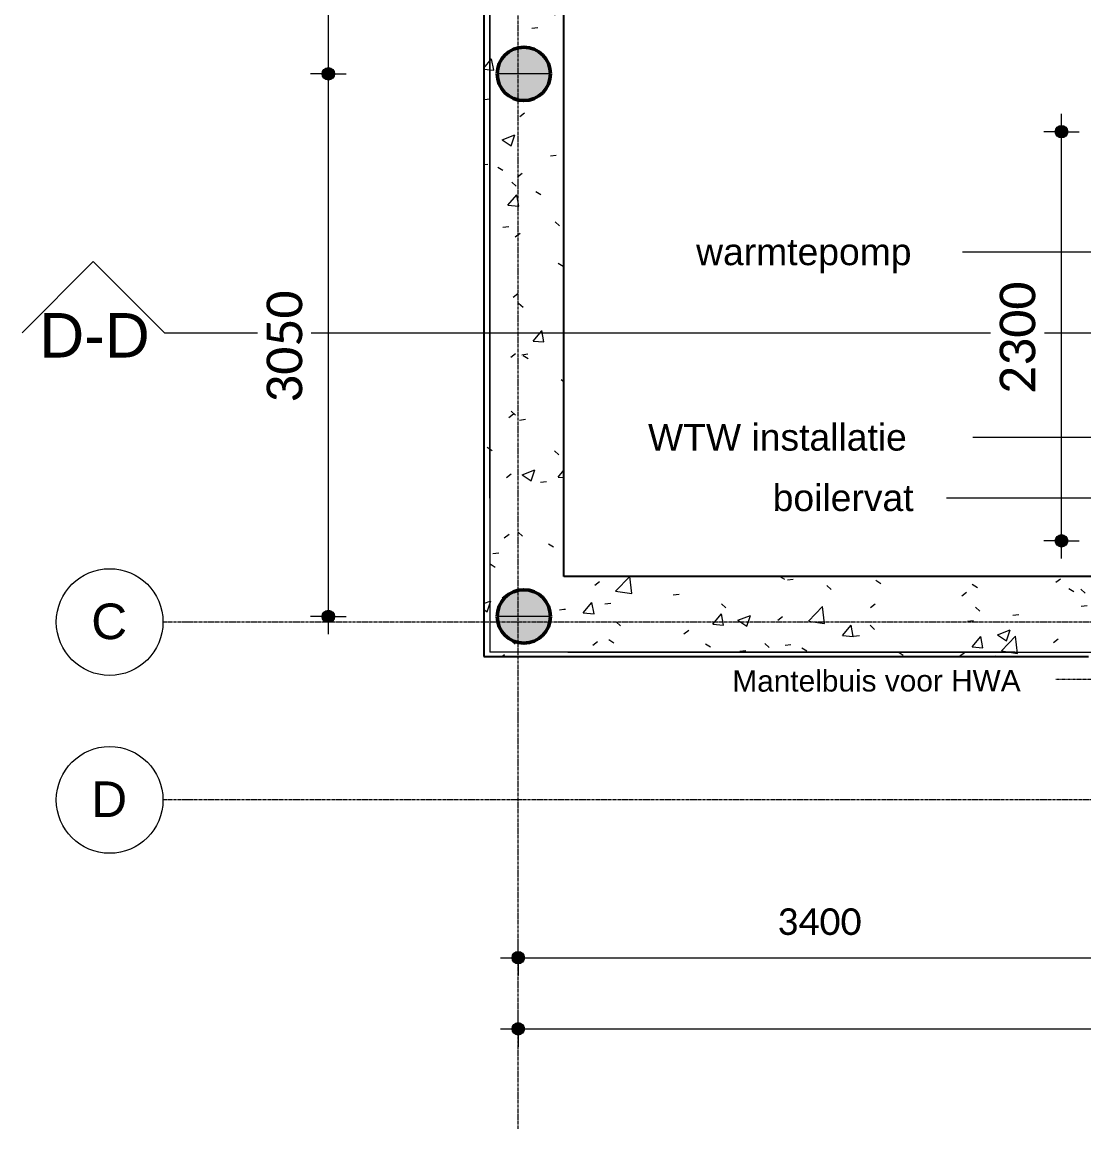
# Model space of a CAD drawing. Header units: millimetres. Extents: x -8546 to 211781, y -3000 to 31870.
# Drawn here: x 54745 to 60714, y -989 to 5233 of the extents above; entities that cross this region are included whole.
import ezdxf

# ---------------------------------------------------------------- set-up
doc = ezdxf.new("R2010")
doc.units = ezdxf.units.MM
doc.linetypes.add('dash-dash', pattern=[6, 3, -1, 1, -1])
doc.linetypes.add('grid', pattern=[24, 15, -3, 3, -3])
for name, color, linetype, lineweight in [('A-ANNO-DIMS', 211, 'Continuous', 9), ('A-ANNO-DIMS-100', 211, 'Continuous', 9), ('A-DETL', 90, 'Continuous', 9), ('A-GENM-IDEN', 13, 'Continuous', 9), ('A-WALL-PATT', 111, 'Continuous', 25), ('C-TOPO', 7, 'Continuous', 9), ('G-ANNO-SYMB', 111, 'Continuous', 9), ('G-ANNO-TEXT', 231, 'Continuous', 9), ('S-FNDN', 32, 'Continuous', 9), ('S-GRID', 1, 'Continuous', 9), ('S-GRID-IDEN', 1, 'Continuous', 9)]:
    doc.layers.add(name, color=color, linetype=linetype, lineweight=lineweight)
doc.styles.add('Arial', font='arial.ttf', dxfattribs={"height": 250})
doc.styles.add('Arial_1', font='arial.ttf', dxfattribs={"height": 200})
doc.styles.add('Arial_3', font='arial.ttf', dxfattribs={"height": 120})
doc.styles.add('Arial_4', font='arial.ttf', dxfattribs={"height": 150})
doc.styles.add('Calibri', font='calibri.ttf', dxfattribs={"height": 150})
doc.styles.add('Calibri_1', font='calibri.ttf', dxfattribs={"height": 200})
doc.dimstyles.new('00_BR_maatvoering_1_5mm', dxfattribs={"dimscale": 304.8, "dimtxt": 176.602264, "dimasz": 0.918635, "dimexe": 0.328084, "dimexo": 0.0625, "dimgap": 0.229659, "dimtad": 1, "dimdec": 0, "dimzin": 0, "dimdsep": 46, "dimtxsty": 'Calibri', "dimblk1": 'DOTSMALL', "dimblk2": 'DOTSMALL', "dimsah": 1, "dimcen": 0.09, "dimdle": 0.328084, "dimazin": 0, "dimtfac": 1, "dimtdec": 4, "dimtix": 1, "dimtmove": 0, "dimatfit": 3, "dimfxl": 0.328084, "dimfxlon": 1, "dimtvp": 1, "dimtfill": 1, "dimtolj": 1, "dimtzin": 0, "dimarcsym": 2})
doc.dimstyles.new('00_BR_maatvoering_2_0mm', dxfattribs={"dimscale": 304.8, "dimtxt": 235.469685, "dimasz": 0.918635, "dimexe": 0.328084, "dimexo": 0.0625, "dimgap": 0.229659, "dimtad": 1, "dimdec": 0, "dimzin": 0, "dimdsep": 46, "dimtxsty": 'Calibri_1', "dimblk1": 'DOTSMALL', "dimblk2": 'DOTSMALL', "dimsah": 1, "dimcen": 0.09, "dimdle": 0.328084, "dimazin": 0, "dimtfac": 1, "dimtdec": 4, "dimtix": 1, "dimtmove": 0, "dimatfit": 3, "dimfxl": 0.328084, "dimfxlon": 1, "dimtvp": 1, "dimtfill": 1, "dimtolj": 1, "dimtzin": 0, "dimarcsym": 2})
pattern_1 = [(50, (62553.3, 0), (728.737, -63.756), [76.2, -838.2]), (355, (62553.3, 0), (-140.97, 764.228), [60.96, -670.56]), (100.451, (62614, -5.3), (587.77, 700.467), [64.76, -712.36]), (46.184, (62553.3, 203.2), (1084.316, -168.17), [114.3, -1257.3]), (96.636, (62643.7, 189.2), (949.61, 989.71), [97.14, -1068.54]), (351.184, (62553.3, 203.2), (949.62, 989.7), [91.44, -1005.84]), (21, (62654.9, 152.4), (606.458, -409.06), [76.2, -838.2]), (326, (62654.9, 152.4), (247.21, 736.753), [60.96, -670.56]), (71.451, (62705.4, 118.3), (853.67, 327.685), [64.76, -712.36]), (37.5, (62553.3, 0), (12.3547, 338.22), [33.528, -628.904, 33.528, -647.192, -673.1]), (37.5, (62553.3, 0), (12.3547, 338.22), [-1343.152, 33.528, -639.572]), (7.5, (62553.3, 0), (267.279, 400.722), [33.528, -354.584, 33.528, -613.664, -256.54]), (7.5, (62553.3, 0), (267.279, 400.722), [-1035.304, 33.528, -223.012]), (327.5, (62326.73, 0), (542.3633, -22.9153), [33.528, -220.472, 33.528, -758.952, -1051.56]), (327.5, (62326.73, 0), (542.3633, -22.9153), [-1046.48, 33.528, -1018.032]), (317.5, (62225.13, 0), (592.517, 101.707), [33.528, -296.672, 33.528, -492.76, -746.76]), (317.5, (62225.13, 0), (592.517, 101.707), [-856.488, 33.528, -713.232])]

# ---------------------------------------------------------------- blocks, each defined once
blk = doc.blocks.new('17_EB_SFO_TLB_funderingspaal rond_gen_ISR - funderinspaal_rond_gen_d 300-2901158-Funderding plan')
at = {"layer": 'S-FNDN'}
blk.add_hatch(color=256, dxfattribs=at).paths.add_polyline_path([(21.3, -148.5), (62.3, -136.4), (98.2, -113.4), (126.2, -81.1), (143.9, -42.3), (150, 0), (143.9, 42.3), (126.2, 81.1), (98.2, 113.4), (62.3, 136.4), (21.3, 148.5), (-21.3, 148.5), (-62.3, 136.4), (-98.2, 113.4), (-126.2, 81.1), (-143.9, 42.3), (-150, 0), (-143.9, -42.3), (-126.2, -81.1), (-98.2, -113.4), (-62.3, -136.4), (-21.3, -148.5)])
blk.add_line((150, 0), (-150, 0), dxfattribs=at)
at = {"layer": 'S-FNDN', "lineweight": 50}
for start, end in [(360, 180), (180, 360)]:
    blk.add_arc((0, 0), 150, start, end, dxfattribs=at)
blk = doc.blocks.new('Grid - r_3_0mm-1753543-Funderding plan')
at = {"layer": 'S-GRID-IDEN'}
blk.add_circle((0, 0), 3, dxfattribs=at)
blk = doc.blocks.new('Section - gesloten pijl _ viewname _ sheetnumber-464714-Funderding plan')
at = {"layer": 'G-ANNO-SYMB'}
for p, q in [((-4, 4), (-8, 0)), ((0, 0), (-4, 4)), ((0, 0), (5, 0))]:
    blk.add_line(p, q, dxfattribs=at)
blk = doc.blocks.new('DIMBLOCK32-Funderding plan')
at = {"layer": 'A-ANNO-DIMS-100'}
h = blk.add_hatch(color=256, dxfattribs=at)
edge = h.paths.add_edge_path()
edge.add_arc((57534.1, -26.7), 35, 0, 360)
h = blk.add_hatch(color=256, dxfattribs=at)
edge = h.paths.add_edge_path()
edge.add_arc((60934, -26.7), 35, 0, 360)
for p, q in [((57534.1, -26.7), (57534.1, 73.3)), ((60934, -26.7), (60934, 73.3)), ((57434.1, -26.7), (60934, -26.7)), ((57534.1, -26.7), (57534.1, -126.7)), ((60934, -26.7), (60934, -126.7))]:
    blk.add_line(p, q, dxfattribs=at)
for centre in [(57534.1, -26.7), (60934, -26.7)]:
    blk.add_circle(centre, 35, dxfattribs=at)
at = {"layer": 'A-ANNO-DIMS-100', "color": 0, "insert": (58990.9, 251.2), "char_height": 150, "width": 583.656, "attachment_point": 1, "line_spacing_factor": 1.158048, "style": 'Calibri', "bg_fill": 3, "box_fill_scale": 1.25, "bg_fill_color": 256, "bg_fill_true_color": 13158600, "bg_fill_transparency": 0}
blk.add_mtext('3400', dxfattribs=at)
blk = doc.blocks.new('_DotSmall')
at = {"color": 0, "linetype": 'ByBlock', "const_width": 0.5}
blk.add_lwpolyline([(-0.0625, 0, 1), (0.0625, 0, 1)], format="xyb", close=True, dxfattribs=at)
blk = doc.blocks.new('DIMBLOCK35-Funderding plan')
at = {"layer": 'A-ANNO-DIMS-100'}
h = blk.add_hatch(color=256, dxfattribs=at)
edge = h.paths.add_edge_path()
edge.add_arc((57534.1, -426.7), 35, 0, 360)
h = blk.add_hatch(color=256, dxfattribs=at)
edge = h.paths.add_edge_path()
edge.add_arc((67047, -426.7), 35, 0, 360)
for p, q in [((57534.1, -426.7), (57534.1, -326.7)), ((67047, -426.7), (67047, -326.7)), ((57434.1, -426.7), (67147, -426.7)), ((57534.1, -426.7), (57534.1, -526.7)), ((67047, -426.7), (67047, -526.7))]:
    blk.add_line(p, q, dxfattribs=at)
for centre in [(57534.1, -426.7), (67047, -426.7)]:
    blk.add_circle(centre, 35, dxfattribs=at)
at = {"layer": 'A-ANNO-DIMS-100', "color": 0, "insert": (62047.4, -148.8), "char_height": 150, "width": 583.656, "attachment_point": 1, "line_spacing_factor": 1.158048, "style": 'Calibri', "bg_fill": 3, "box_fill_scale": 1.25, "bg_fill_color": 256, "bg_fill_true_color": 13158600, "bg_fill_transparency": 0}
blk.add_mtext('9513', dxfattribs=at)
blk = doc.blocks.new('DIMBLOCK41-Funderding plan')
at = {"layer": 'A-ANNO-DIMS-100'}
h = blk.add_hatch(color=256, dxfattribs=at)
edge = h.paths.add_edge_path()
edge.add_arc((60588.5, 4616.9), 35, 0, 360)
h = blk.add_hatch(color=256, dxfattribs=at)
edge = h.paths.add_edge_path()
edge.add_arc((60588.5, 2316.9), 35, 0, 360)
for p, q in [((60588.5, 2216.9), (60588.5, 4716.9)), ((60588.5, 4616.9), (60488.5, 4616.9)), ((60588.5, 4616.9), (60688.5, 4616.9)), ((60588.5, 2316.9), (60488.5, 2316.9)), ((60588.5, 2316.9), (60688.5, 2316.9))]:
    blk.add_line(p, q, dxfattribs=at)
for centre in [(60588.5, 4616.9), (60588.5, 2316.9)]:
    blk.add_circle(centre, 35, dxfattribs=at)
at = {"layer": 'A-ANNO-DIMS-100', "color": 0, "insert": (60241.3, 3142.6), "char_height": 200, "width": 778.208, "attachment_point": 1, "rotation": 90, "line_spacing_factor": 1.158048, "style": 'Calibri_1', "bg_fill": 3, "box_fill_scale": 1.25, "bg_fill_color": 256, "bg_fill_true_color": 13158600, "bg_fill_transparency": 0}
blk.add_mtext('2300', dxfattribs=at)
blk = doc.blocks.new('DIMBLOCK43-Funderding plan')
at = {"layer": 'A-ANNO-DIMS-100'}
h = blk.add_hatch(color=256, dxfattribs=at)
edge = h.paths.add_edge_path()
edge.add_arc((56466.7, 7991.9), 35, 0, 360)
h = blk.add_hatch(color=256, dxfattribs=at)
edge = h.paths.add_edge_path()
edge.add_arc((56466.7, 4941.9), 35, 0, 360)
for p, q in [((56466.7, 4841.9), (56466.7, 8091.9)), ((56466.7, 7991.9), (56366.7, 7991.9)), ((56466.7, 7991.9), (56566.7, 7991.9)), ((56466.7, 4941.9), (56366.7, 4941.9)), ((56466.7, 4941.9), (56566.7, 4941.9))]:
    blk.add_line(p, q, dxfattribs=at)
for centre in [(56466.7, 7991.9), (56466.7, 4941.9)]:
    blk.add_circle(centre, 35, dxfattribs=at)
at = {"layer": 'A-ANNO-DIMS-100', "color": 0, "insert": (56119.5, 6142.6), "char_height": 200, "width": 778.208, "attachment_point": 1, "rotation": 90, "line_spacing_factor": 1.158048, "style": 'Calibri_1', "bg_fill": 3, "box_fill_scale": 1.25, "bg_fill_color": 256, "bg_fill_true_color": 13158600, "bg_fill_transparency": 0}
blk.add_mtext('3050', dxfattribs=at)
blk = doc.blocks.new('DIMBLOCK44-Funderding plan')
at = {"layer": 'A-ANNO-DIMS-100'}
h = blk.add_hatch(color=256, dxfattribs=at)
edge = h.paths.add_edge_path()
edge.add_arc((56466.7, 4941.9), 35, 0, 360)
h = blk.add_hatch(color=256, dxfattribs=at)
edge = h.paths.add_edge_path()
edge.add_arc((56466.7, 1891.9), 35, 0, 360)
for p, q in [((56466.7, 1791.9), (56466.7, 5041.9)), ((56466.7, 4941.9), (56366.7, 4941.9)), ((56466.7, 4941.9), (56566.7, 4941.9)), ((56466.7, 1891.9), (56366.7, 1891.9)), ((56466.7, 1891.9), (56566.7, 1891.9))]:
    blk.add_line(p, q, dxfattribs=at)
for centre in [(56466.7, 4941.9), (56466.7, 1891.9)]:
    blk.add_circle(centre, 35, dxfattribs=at)
at = {"layer": 'A-ANNO-DIMS-100', "color": 0, "insert": (56119.5, 3092.6), "char_height": 200, "width": 778.208, "attachment_point": 1, "rotation": 90, "line_spacing_factor": 1.158048, "style": 'Calibri_1', "bg_fill": 3, "box_fill_scale": 1.25, "bg_fill_color": 256, "bg_fill_true_color": 13158600, "bg_fill_transparency": 0}
blk.add_mtext('3050', dxfattribs=at)

msp = doc.modelspace()

# ---------------------------------------------------------------- hatches: boundary and pattern name
at = {"layer": 'A-WALL-PATT', "lineweight": 9}
h = msp.add_hatch(dxfattribs=at)
h.set_pattern_fill('FP_128', color=256, style=0, pattern_type=2)
h.set_pattern_definition(pattern_1)
h.paths.add_polyline_path([(57715.5, 1666.9), (57790.5, 1666.9), (57790.5, 11266.9), (57340.5, 11266.9), (57340.5, 1666.9), (57709.5, 1666.9)])
h.paths.add_polyline_path([(57586.9, 1743.4), (57544.2, 1743.4), (57503.2, 1755.4), (57467.3, 1778.5), (57439.3, 1810.8), (57421.6, 1849.6), (57415.5, 1891.9), (57421.6, 1934.1), (57439.3, 1973), (57467.3, 2005.2), (57503.2, 2028.3), (57544.2, 2040.3), (57586.9, 2040.3), (57627.8, 2028.3), (57663.8, 2005.2), (57691.7, 1973), (57709.5, 1934.1), (57715.5, 1891.9), (57709.5, 1849.6), (57691.7, 1810.8), (57663.8, 1778.5), (57627.8, 1755.4)])
h.paths.add_polyline_path([(57544.2, 4793.4), (57503.2, 4805.4), (57467.3, 4828.5), (57439.3, 4860.8), (57421.6, 4899.6), (57415.5, 4941.9), (57421.6, 4984.1), (57439.3, 5023), (57467.3, 5055.2), (57503.2, 5078.3), (57544.2, 5090.3), (57586.9, 5090.3), (57627.8, 5078.3), (57663.8, 5055.2), (57691.7, 5023), (57709.5, 4984.1), (57715.5, 4941.9), (57709.5, 4899.6), (57691.7, 4860.8), (57663.8, 4828.5), (57627.8, 4805.4), (57586.9, 4793.4)])
h.paths.add_polyline_path([(57586.9, 7843.4), (57544.2, 7843.4), (57503.2, 7855.4), (57467.3, 7878.5), (57439.3, 7910.8), (57421.6, 7949.6), (57415.5, 7991.9), (57421.6, 8034.1), (57439.3, 8073), (57467.3, 8105.2), (57503.2, 8128.3), (57544.2, 8140.3), (57586.9, 8140.3), (57627.8, 8128.3), (57663.8, 8105.2), (57691.7, 8073), (57709.5, 8034.1), (57715.5, 7991.9), (57709.5, 7949.6), (57691.7, 7910.8), (57663.8, 7878.5), (57627.8, 7855.4)])
h.paths.add_polyline_path([(57544.2, 10893.4), (57503.2, 10905.4), (57467.3, 10928.5), (57439.3, 10960.8), (57421.6, 10999.6), (57415.5, 11041.9), (57421.6, 11084.1), (57439.3, 11123), (57467.3, 11155.2), (57503.2, 11178.3), (57544.2, 11190.3), (57586.9, 11190.3), (57627.8, 11178.3), (57663.8, 11155.2), (57691.7, 11123), (57709.5, 11084.1), (57715.5, 11041.9), (57709.5, 10999.6), (57691.7, 10960.8), (57663.8, 10928.5), (57627.8, 10905.4), (57586.9, 10893.4)])
h = msp.add_hatch(dxfattribs=at)
h.set_pattern_fill('FP_128', color=256, style=0, pattern_type=2)
h.set_pattern_definition(pattern_1)
h.paths.add_polyline_path([(63048.5, 1666.9), (63370.5, 1666.9), (63370.5, 2116.9), (57790.5, 2116.9), (57790.5, 1666.9), (62003.5, 1666.9)])
h.paths.add_polyline_path([(61146.9, 1743.4), (61137.5, 1743.4), (61096.5, 1755.4), (61060.6, 1778.5), (61032.6, 1810.8), (61014.9, 1849.6), (61008.8, 1891.9), (61014.9, 1934.1), (61032.6, 1973), (61060.6, 2005.2), (61096.5, 2028.3), (61137.5, 2040.3), (61180.2, 2040.3), (61221.1, 2028.3), (61257.1, 2005.2), (61285, 1973), (61302.8, 1934.1), (61308.8, 1891.9), (61302.8, 1849.6), (61285, 1810.8), (61257.1, 1778.5), (61221.1, 1755.4), (61180.2, 1743.4)])

# ---------------------------------------------------------------- linework, layer by layer
at = {"layer": 'A-DETL', "linetype": 'dash-dash'}
msp.add_line((61315.5, 1536.9), (60555.5, 1536.9), dxfattribs=at)
at = {"layer": 'C-TOPO'}
for p, q in [((57374.1, 2557.5), (57374.1, 8399.4)), ((57374.1, 7532.3), (57374.1, 1690.4)), ((57374.1, 2557.5), (57374.1, 1690.4)), ((60325.9, 1690.4), (57374.1, 1690.4)), ((57812.2, 1690.4), (57374.1, 1690.4)), ((57812.2, 1690.4), (60764, 1690.4)), ((60325.9, 1690.4), (60764, 1690.4))]:
    msp.add_line(p, q, dxfattribs=at)
at = {"layer": 'G-ANNO-SYMB'}
msp.add_line((55544.6, 3486.7), (68770.4, 3486.7), dxfattribs=at)
at = {"layer": 'S-FNDN', "lineweight": 25}
for p, q in [((57340.5, 11266.9), (57340.5, 1666.9)), ((57790.5, 2116.9), (57790.5, 10816.9)), ((60933.8, 2116.9), (57790.5, 2116.9)), ((57340.5, 1666.9), (60740.5, 1666.9))]:
    msp.add_line(p, q, dxfattribs=at)
at = {"layer": 'S-GRID', "linetype": 'grid'}
for p, q in [((57534.1, -988.7), (57534.1, 13256.3)), ((69074.9, 1860.4), (55536.7, 1860.4)), ((69074.9, 860.4), (55536.7, 860.4))]:
    msp.add_line(p, q, dxfattribs=at)

# ---------------------------------------------------------------- block references
at = {"layer": 'G-ANNO-SYMB', "xscale": 99.99999999999993, "yscale": 99.99999999999993, "zscale": 99.99999999999993}
msp.add_blockref('Section - gesloten pijl _ viewname _ sheetnumber-464714-Funderding plan', (55544.6, 3486.7), dxfattribs=at)
at = {"layer": 'S-FNDN'}
for p in [(57565.5, 4941.9), (57565.5, 1891.9)]:
    msp.add_blockref('17_EB_SFO_TLB_funderingspaal rond_gen_ISR - funderinspaal_rond_gen_d 300-2901158-Funderding plan', p, dxfattribs=at)
at = {"layer": 'S-GRID-IDEN', "xscale": 99.99999999999993, "yscale": 99.99999999999993, "zscale": 99.99999999999993, "rotation": 89.99999999999982}
for p in [(55236.7, 1860.4), (55236.7, 860.4)]:
    msp.add_blockref('Grid - r_3_0mm-1753543-Funderding plan', p, dxfattribs=at)

# ---------------------------------------------------------------- texts
at = {"layer": 'G-ANNO-SYMB', "insert": (54841.6, 3597.4), "char_height": 250, "width": 753.586, "attachment_point": 1, "style": 'Arial'}
msp.add_mtext('D-D', dxfattribs=at)
at = {"layer": 'G-ANNO-TEXT', "color": 7, "insert": (58738, 1588.7), "char_height": 120, "width": 2124.472, "attachment_point": 1, "rotation": 0.08922, "style": 'Arial_3'}
msp.add_mtext('Mantelbuis voor HWA', dxfattribs=at)
at = {"layer": 'S-GRID-IDEN', "char_height": 200, "width": 248.523, "attachment_point": 1, "style": 'Arial_1'}
for s, insert in [('C', (55133.3, 1964.3)), ('D', (55133.3, 964.3))]:
    msp.add_mtext(s, dxfattribs=dict(at, insert=insert))

# ---------------------------------------------------------------- dimensions: what is measured, and where the dimension line sits
at = {"layer": 'A-ANNO-DIMS'}
dim = msp.add_linear_dim(base=(56466.7, 7991.9), p1=(56566.7, 4941.9), p2=(56566.7, 7991.9), angle=90, dimstyle='00_BR_maatvoering_2_0mm', override={"dimpost": '<>', "dimfxl": 3050}, dxfattribs=at)
dim.commit()
dim.dimension.update_dxf_attribs({"geometry": 'DIMBLOCK43-Funderding plan', "text_midpoint": (56294.2, 6466.9)})

# ---------------------------------------------------------------- next in the draw order: dimensions: what is measured, and where the dimension line sits
for base, p1, p2, override, picture, middle in [((56466.7, 4941.9), (56566.7, 1891.9), (56566.7, 4941.9), {"dimpost": '<>', "dimfxl": 3050}, 'DIMBLOCK44-Funderding plan', (56294.2, 3416.9)), ((60588.5, 4616.9), (60688.5, 2316.9), (60688.5, 4616.9), {"dimpost": '<>', "dimfxl": 2300}, 'DIMBLOCK41-Funderding plan', (60416, 3466.9))]:
    dim = msp.add_linear_dim(base=base, p1=p1, p2=p2, angle=90, dimstyle='00_BR_maatvoering_2_0mm', override=override, dxfattribs=at)
    dim.commit()
    dim.dimension.update_dxf_attribs({"geometry": picture, "text_midpoint": middle})
dim = msp.add_linear_dim(base=(60934, -26.7), p1=(57534.1, 73.3), p2=(60934, 73.3), dimstyle='00_BR_maatvoering_1_5mm', override={"dimpost": '<>', "dimfxl": 3399.975193}, dxfattribs=at)
dim.commit()
dim.dimension.update_dxf_attribs({"geometry": 'DIMBLOCK32-Funderding plan', "text_midpoint": (59234, 120.2)})

# ---------------------------------------------------------------- next in the draw order: linework, layer by layer
at = {"layer": 'A-GENM-IDEN'}
for p, q in [((61857.7, 3939.4), (59745.3, 3939.4)), ((61857.7, 2896.9), (59745.8, 2896.9)), ((62650.6, 2556.9), (59745.8, 2556.9))]:
    msp.add_line(p, q, dxfattribs=at)

# ---------------------------------------------------------------- next in the draw order: dimensions: what is measured, and where the dimension line sits
at = {"layer": 'A-ANNO-DIMS'}
dim = msp.add_linear_dim(base=(67047, -426.7), p1=(57534.1, -326.7), p2=(67047, -326.7), dimstyle='00_BR_maatvoering_1_5mm', override={"dimpost": '<>', "dimfxl": 9512.975193}, dxfattribs=at)
dim.commit()
dim.dimension.update_dxf_attribs({"geometry": 'DIMBLOCK35-Funderding plan', "text_midpoint": (62290.5, -279.8)})

# ---------------------------------------------------------------- next in the draw order: texts
at = {"layer": 'A-GENM-IDEN', "char_height": 150, "attachment_point": 1, "style": 'Arial_4', "bg_fill": 3, "box_fill_scale": 1.25, "bg_fill_color": 256, "bg_fill_true_color": 13158600, "bg_fill_transparency": 0}
for s, insert, width in [('warmtepomp', (58534.3, 4016.5), 1459.071), ('WTW installatie', (58263.8, 2974.1), 1787.763), ('boilervat', (58964.8, 2634.1), 937.974)]:
    msp.add_mtext(s, dxfattribs=dict(at, insert=insert, width=width))

doc.saveas('drawing.dxf')
